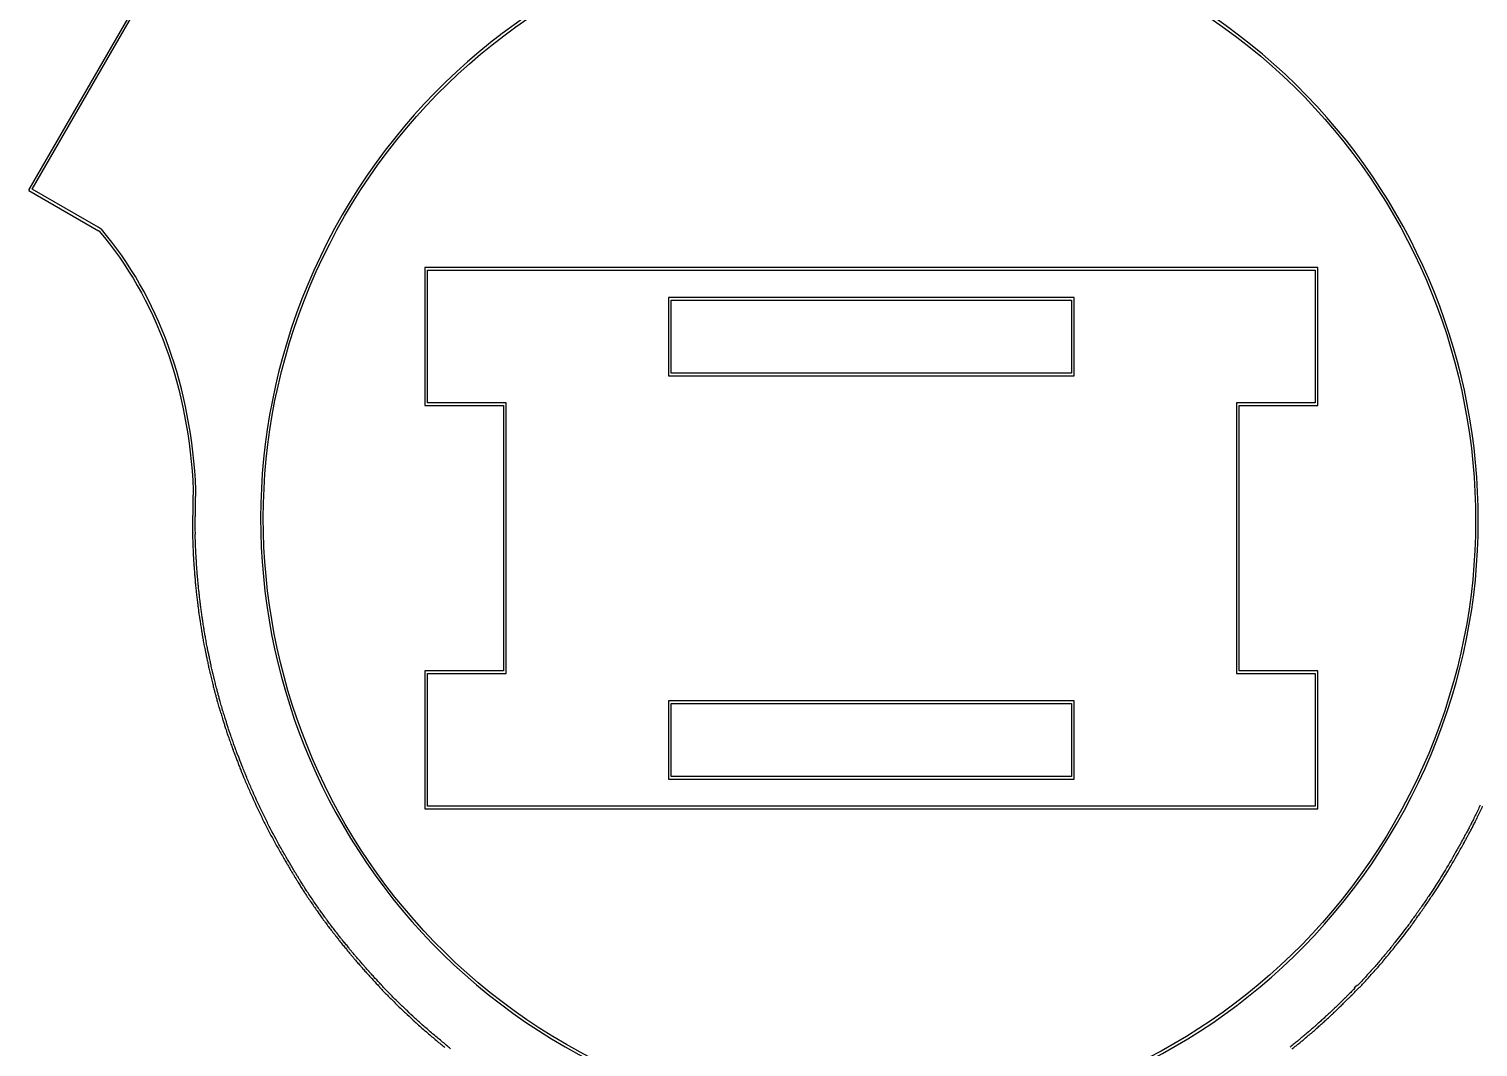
# Model space of a CAD drawing. Extents: x 10 to 440, y 10 to 290.
# Drawn here: x 236 to 289.6, y 121.9 to 159.5 of the extents above; entities that cross this region are included whole.
import ezdxf

# ---------------------------------------------------------------- set-up
doc = ezdxf.new("R2010")
doc.units = 0
doc.layers.add('Layer_1', color=7, linetype='CONTINUOUS')

msp = doc.modelspace()

# ---------------------------------------------------------------- linework, layer by layer
at = {"layer": 'Layer_1', "color": 7}
for p, q in [((240.971984, 162.1813), (236.001281, 153.5739)), ((236.118469, 153.5778), (241.018859, 162.0622)), ((236.001281, 153.5739), (236.001281, 153.5309)), ((236.001281, 153.5309), (238.571594, 152.0466)), ((238.554016, 152.1716), (236.118469, 153.5778)), ((238.555969, 152.1716), (238.554016, 152.1716)), ((238.66925, 152.1091), (238.555969, 152.1716)), ((238.677062, 152.1032), (238.66925, 152.1091)), ((238.571594, 152.0466), (238.571594, 152.0485)), ((238.571594, 152.0485), (238.600891, 152.0329)), ((250.6368, 150.685), (250.6368, 150.63422)), ((283.6368, 150.685), (250.6368, 150.685)), ((250.6368, 150.685), (250.6368, 150.685)), ((250.6368, 150.63422), (250.6368, 145.58539)), ((250.73641, 150.58539), (283.53719, 150.58539)), ((250.73641, 145.685), (250.73641, 150.58539)), ((250.73641, 150.58539), (250.73641, 150.58539)), ((283.53719, 150.58539), (283.53719, 145.685)), ((283.6368, 145.58539), (283.6368, 150.685)), ((274.6368, 149.58539), (259.6368, 149.58539)), ((259.6368, 149.58539), (259.6368, 146.685)), ((259.73641, 146.78461), (259.73641, 149.48578)), ((259.73641, 149.48578), (274.53719, 149.48578)), ((274.53719, 149.48578), (274.53719, 146.78461)), ((274.6368, 146.685), (274.6368, 149.58539)), ((274.53719, 146.78461), (259.73641, 146.78461)), ((259.73641, 146.78461), (259.73641, 146.78461)), ((259.6368, 146.685), (259.68758, 146.685)), ((259.6368, 146.685), (259.6368, 146.685)), ((259.68758, 146.685), (274.6368, 146.685)), ((253.6368, 145.685), (250.73641, 145.685)), ((253.6368, 135.685), (253.6368, 145.685)), ((283.53719, 145.685), (280.6368, 145.685)), ((280.6368, 145.685), (280.6368, 135.685)), ((250.6368, 145.58539), (253.53719, 145.58539)), ((253.53719, 145.58539), (253.53719, 135.78461)), ((280.73641, 135.78461), (280.73641, 145.58539)), ((280.73641, 145.58539), (283.6368, 145.58539)), ((242.071594, 142.4743), (242.069641, 142.4391)), ((242.16925, 142.4352), (242.171203, 142.4762)), ((242.171203, 142.4762), (242.171203, 142.4782)), ((242.055969, 142.07), (242.054016, 142.0173)), ((242.054016, 142.0173), (242.061828, 142.0055)), ((242.155578, 142.0466), (242.155578, 142.068)), ((242.161438, 142.0368), (242.155578, 142.0466)), ((242.161438, 142.0192), (242.161438, 142.0368)), ((242.054016, 141.5309), (242.046203, 141.5173)), ((242.046203, 141.5173), (242.046203, 141.5036)), ((242.054016, 141.7009), (242.054016, 141.6989)), ((242.145812, 141.488), (242.153625, 141.5016)), ((242.153625, 141.5016), (242.153625, 141.5153)), ((242.052062, 140.8825), (242.04425, 140.8688)), ((242.04425, 140.8688), (242.04425, 140.8552)), ((242.048156, 141.0817), (242.048156, 141.0798)), ((242.048156, 141.0798), (242.048156, 141.0505)), ((242.147766, 141.0524), (242.147766, 141.0817)), ((242.151672, 140.8552), (242.151672, 140.8688)), ((242.143859, 140.8434), (242.151672, 140.8552)), ((242.220031, 138.3864), (242.220031, 138.3845)), ((242.220031, 138.3845), (242.223938, 138.3591)), ((242.323547, 138.3727), (242.319641, 138.3981)), ((242.323547, 138.3708), (242.323547, 138.3727)), ((242.479797, 137.279), (242.479797, 137.2809)), ((242.464172, 136.7868), (242.468078, 136.7614)), ((242.563781, 136.8044), (242.563781, 136.8063)), ((242.567688, 136.777), (242.563781, 136.8044)), ((242.565734, 136.779), (242.567688, 136.777)), ((242.532531, 136.4372), (242.534484, 136.4274)), ((242.534484, 136.4274), (242.540344, 136.4157)), ((242.634094, 136.4548), (242.628234, 136.4645)), ((242.636047, 136.447), (242.634094, 136.4548)), ((242.696594, 135.6872), (242.696594, 135.6852)), ((242.696594, 135.6852), (242.698547, 135.6852)), ((242.739562, 135.9509), (242.739562, 135.9528)), ((242.784484, 135.7595), (242.784484, 135.7614)), ((253.53719, 135.78461), (250.6368, 135.78461)), ((250.6368, 135.78461), (250.6368, 130.685)), ((250.73641, 130.78461), (250.73641, 135.685)), ((250.73641, 135.685), (253.6368, 135.685)), ((280.6368, 135.685), (283.53719, 135.685)), ((283.6368, 135.78461), (280.73641, 135.78461)), ((283.53719, 135.685), (283.53719, 130.78461)), ((283.6368, 130.685), (283.6368, 135.78461)), ((242.872375, 134.9899), (242.884094, 134.945)), ((242.98175, 134.9704), (242.970031, 135.0153)), ((242.979797, 134.9704), (242.98175, 134.9704)), ((243.014953, 134.8395), (243.014953, 134.8415)), ((274.6368, 134.685), (259.6368, 134.685)), ((259.6368, 134.685), (259.6368, 131.78461)), ((259.73641, 131.88422), (259.73641, 134.58539)), ((259.73641, 134.58539), (274.53719, 134.58539)), ((274.53719, 134.58539), (274.53719, 131.88422)), ((274.6368, 131.78461), (274.6368, 134.685)), ((243.028625, 134.4274), (243.028625, 134.4255)), ((243.077453, 134.2555), (243.081359, 134.2477)), ((243.081359, 134.2477), (243.087219, 134.2399)), ((243.179016, 134.2829), (243.16925, 134.2966)), ((243.180969, 134.2751), (243.179016, 134.2829)), ((243.296203, 133.9001), (243.296203, 133.902)), ((243.298156, 133.5641), (243.298156, 133.5622)), ((243.343078, 133.4255), (243.345031, 133.4216)), ((243.345031, 133.4216), (243.35675, 133.4001)), ((243.438781, 133.4606), (243.434875, 133.4665)), ((243.438781, 133.4587), (243.438781, 133.4606)), ((243.446594, 133.445), (243.438781, 133.4587)), ((243.448547, 133.4411), (243.446594, 133.445)), ((243.638, 132.9001), (243.638, 132.902)), ((243.581359, 132.7634), (243.581359, 132.7614)), ((243.634094, 132.6208), (243.636047, 132.6188)), ((243.636047, 132.6188), (243.647766, 132.5973)), ((243.725891, 132.6579), (243.723938, 132.6638)), ((243.727844, 132.6559), (243.725891, 132.6579)), ((243.739562, 132.6364), (243.727844, 132.6559)), ((243.741516, 132.6325), (243.739562, 132.6364)), ((243.751281, 132.3239), (243.763, 132.2927)), ((243.884094, 132.2614), (243.85675, 132.3298)), ((243.827453, 132.1305), (243.827453, 132.1286)), ((243.872375, 132.0173), (243.874328, 132.0134)), ((243.874328, 132.0134), (243.880188, 132.0036)), ((243.880188, 132.0036), (243.884094, 131.9938)), ((243.970031, 132.0505), (243.960266, 132.0641)), ((243.977844, 132.0309), (243.970031, 132.0505)), ((259.6368, 131.78461), (259.68758, 131.78461)), ((259.6368, 131.78461), (259.6368, 131.78461)), ((259.68758, 131.78461), (274.6368, 131.78461)), ((274.53719, 131.88422), (259.73641, 131.88422)), ((259.73641, 131.88422), (259.73641, 131.88422)), ((250.6368, 130.685), (283.6368, 130.685)), ((283.53719, 130.78461), (250.73641, 130.78461)), ((244.643859, 130.527), (244.643859, 130.529)), ((244.645812, 130.527), (244.643859, 130.527)), ((286.465311, 130.179551), (286.465311, 130.179551)), ((289.348938, 130.2282), (289.346984, 130.2262)), ((289.364562, 130.2555), (289.348938, 130.2282)), ((289.436828, 130.1794), (289.452453, 130.2106)), ((289.436828, 130.1833), (289.436828, 130.1794)), ((289.452453, 130.2106), (289.454406, 130.2126)), ((286.551576, 130.129746), (286.551576, 130.129746)), ((289.077453, 129.7204), (289.0755, 129.7184)), ((289.0755, 129.7184), (289.0755, 129.7165)), ((289.134094, 129.8161), (289.132141, 129.8161)), ((289.220031, 129.7653), (289.220031, 129.7673)), ((289.245422, 130.0309), (289.245422, 130.029)), ((289.257141, 129.8317), (289.259094, 129.8337)), ((289.259094, 129.8337), (289.259094, 129.8356)), ((289.333312, 129.9821), (289.335266, 129.9841)), ((289.362609, 130.0329), (289.362609, 130.0348)), ((289.362609, 130.0309), (289.362609, 130.0329)), ((245.346984, 129.1911), (245.345031, 129.193)), ((288.786438, 129.1852), (288.784484, 129.1852)), ((288.786438, 129.1872), (288.786438, 129.1852)), ((288.942688, 129.4645), (288.940734, 129.4645)), ((288.940734, 129.4645), (288.940734, 129.4626)), ((288.98175, 129.3239), (288.98175, 129.3259)), ((289.028625, 129.4157), (289.030578, 129.4177)), ((289.0755, 129.4958), (289.073547, 129.4958)), ((289.100891, 129.5407), (289.102844, 129.5427)), ((289.102844, 129.5427), (289.102844, 129.5446)), ((245.727844, 128.5348), (245.704406, 128.5759)), ((245.618469, 128.5251), (245.641906, 128.4841)), ((245.798156, 128.2126), (245.800109, 128.2126)), ((245.800109, 128.2126), (245.800109, 128.2106)), ((245.886047, 128.2634), (245.884094, 128.2653)), ((245.964172, 128.1462), (245.964172, 128.1481)), ((245.966125, 128.1442), (245.964172, 128.1462)), ((245.973938, 127.9313), (245.973938, 127.9294)), ((246.059875, 127.9821), (246.057922, 127.9841)), ((246.065734, 127.7888), (246.065734, 127.7927)), ((246.093078, 127.7419), (246.095031, 127.7399)), ((246.151672, 127.8434), (246.149719, 127.8454)), ((246.151672, 127.8415), (246.151672, 127.8434)), ((246.186828, 127.6012), (246.202453, 127.5739)), ((246.202453, 127.5739), (246.204406, 127.572)), ((246.286438, 127.6266), (246.270812, 127.6559)), ((246.288391, 127.6247), (246.286438, 127.6266)), ((246.763, 126.9352), (246.761047, 126.9372)), ((246.782531, 126.9001), (246.763, 126.9352)), ((287.667297, 127.3688), (287.653625, 127.3454)), ((287.66925, 127.3708), (287.667297, 127.3688)), ((287.739562, 127.2946), (287.751281, 127.3141)), ((287.739562, 127.2927), (287.739562, 127.2946)), ((287.751281, 127.3141), (287.753234, 127.318)), ((246.679016, 126.8805), (246.7005, 126.8434)), ((246.7005, 126.8434), (246.702453, 126.8415)), ((246.786438, 126.8962), (246.782531, 126.9001)), ((246.833312, 126.8317), (246.833312, 126.8337)), ((246.852844, 126.6345), (246.858703, 126.6227)), ((246.858703, 126.6227), (246.860656, 126.6188)), ((246.934875, 126.6911), (246.932922, 126.693)), ((246.940734, 126.6794), (246.934875, 126.6911)), ((246.942688, 126.6755), (246.940734, 126.6794)), ((246.944641, 126.6735), (246.942688, 126.6755)), ((247.018859, 126.5739), (247.018859, 126.5759)), ((247.132141, 126.4235), (247.128234, 126.4274)), ((247.161438, 126.3923), (247.132141, 126.4235)), ((287.036438, 126.4684), (287.020812, 126.443)), ((287.046203, 126.486), (287.036438, 126.4684)), ((287.048156, 126.488), (287.046203, 126.486)), ((287.10675, 126.3903), (287.122375, 126.4177)), ((287.122375, 126.4177), (287.128234, 126.4294)), ((287.128234, 126.4294), (287.130188, 126.4333)), ((287.171203, 126.6618), (287.157531, 126.6384)), ((287.173156, 126.6638), (287.171203, 126.6618)), ((287.241516, 126.5837), (287.243469, 126.5856)), ((287.243469, 126.5856), (287.257141, 126.6091)), ((247.052062, 126.363), (247.054016, 126.361)), ((247.054016, 126.361), (247.085266, 126.3259)), ((247.161438, 126.3903), (247.161438, 126.3923)), ((247.333312, 126.0016), (247.339172, 125.9938)), ((247.339172, 125.9938), (247.339172, 125.9919)), ((247.413391, 126.0622), (247.411438, 126.0641)), ((247.41925, 126.0544), (247.413391, 126.0622)), ((247.421203, 126.0505), (247.41925, 126.0544)), ((247.516906, 125.9274), (247.518859, 125.9274)), ((286.987609, 126.2341), (286.987609, 126.236)), ((287.104797, 126.3884), (287.10675, 126.3903)), ((247.593078, 125.6735), (247.595031, 125.6716)), ((247.595031, 125.6716), (247.624328, 125.6403)), ((247.671203, 125.736), (247.667297, 125.7399)), ((247.698547, 125.7087), (247.671203, 125.736)), ((247.7005, 125.7067), (247.698547, 125.7087)), ((247.733703, 125.5055), (247.745422, 125.4841)), ((247.745422, 125.4841), (247.747375, 125.4802)), ((247.815734, 125.5661), (247.811828, 125.568)), ((247.829406, 125.5388), (247.815734, 125.5661)), ((247.831359, 125.5368), (247.829406, 125.5388)), ((286.386047, 125.6325), (286.372375, 125.6091)), ((286.389953, 125.6364), (286.386047, 125.6325)), ((286.454406, 125.5524), (286.458312, 125.5563)), ((286.458312, 125.5563), (286.466125, 125.572)), ((286.466125, 125.572), (286.470031, 125.5778)), ((286.470031, 125.5778), (286.471984, 125.5798)), ((248.237609, 125.0583), (248.237609, 125.0602)), ((248.405578, 124.8649), (248.405578, 124.8669)), ((285.956359, 125.1012), (285.954406, 125.0993)), ((285.962219, 125.1169), (285.956359, 125.1012)), ((285.975891, 125.1364), (285.962219, 125.1169)), ((285.977844, 125.1384), (285.975891, 125.1364)), ((286.034484, 125.0427), (286.038391, 125.0466)), ((286.038391, 125.0466), (286.050109, 125.0661)), ((286.050109, 125.0661), (286.054016, 125.0739)), ((286.054016, 125.0739), (286.055969, 125.0759)), ((286.055969, 125.0759), (286.057922, 125.0798)), ((248.514953, 124.5973), (248.522766, 124.5798)), ((248.522766, 124.5798), (248.557922, 124.5427)), ((248.598938, 124.652), (248.595031, 124.6559)), ((248.604797, 124.6403), (248.598938, 124.652)), ((248.632141, 124.611), (248.604797, 124.6403)), ((285.759094, 124.7282), (285.757141, 124.7282)), ((248.948547, 124.1227), (248.9505, 124.1188)), ((248.9505, 124.1188), (248.962219, 124.1012)), ((248.962219, 124.1012), (248.966125, 124.0973)), ((249.030578, 124.1813), (249.026672, 124.1872)), ((249.038391, 124.1677), (249.030578, 124.1813)), ((249.038391, 124.1657), (249.038391, 124.1677)), ((249.040344, 124.1638), (249.038391, 124.1657)), ((249.251281, 123.8024), (249.282531, 123.7712)), ((249.323547, 123.8727), (249.321594, 123.8727)), ((249.352844, 123.8415), (249.323547, 123.8727)), ((249.352844, 123.8395), (249.352844, 123.8415)), ((284.804016, 123.8649), (284.802062, 123.861)), ((284.821594, 123.8786), (284.804016, 123.8649)), ((284.866516, 123.7868), (284.868469, 123.7888)), ((284.868469, 123.7888), (284.872375, 123.7927)), ((284.872375, 123.7927), (284.884094, 123.8005)), ((284.884094, 123.8005), (284.888, 123.8024)), ((284.9505, 124.0095), (284.948547, 124.0095)), ((285.095031, 124.1618), (284.977844, 124.0778)), ((284.977844, 124.0778), (285.014953, 124.0778)), ((285.116516, 124.1774), (285.095031, 124.1618)), ((285.120422, 124.1833), (285.116516, 124.1774)), ((285.122375, 124.1833), (285.120422, 124.1833)), ((285.161438, 124.0876), (285.167297, 124.0934)), ((285.167297, 124.0934), (285.184875, 124.1052)), ((285.184875, 124.1052), (285.188781, 124.1071)), ((249.927062, 123.279), (249.927062, 123.2809)), ((284.655578, 123.7145), (284.622375, 123.6833)), ((284.622375, 123.6833), (284.622375, 123.6813)), ((284.690734, 123.611), (284.723938, 123.6423)), ((284.723938, 123.6423), (284.725891, 123.6442)), ((250.180969, 122.9059), (250.184875, 122.8981)), ((250.184875, 122.8981), (250.190734, 122.8903)), ((250.259094, 122.9684), (250.253234, 122.9743)), ((250.264953, 122.9567), (250.259094, 122.9684)), ((283.536438, 122.6618), (283.534484, 122.6579)), ((283.54425, 122.6735), (283.536438, 122.6618)), ((283.550109, 122.6794), (283.54425, 122.6735)), ((282.905578, 122.1247), (282.905578, 122.1266)), ((283.276672, 122.4372), (283.274719, 122.4372)), ((283.29425, 122.4509), (283.276672, 122.4372)), ((283.337219, 122.3591), (283.339172, 122.361)), ((283.339172, 122.361), (283.358703, 122.3747)), ((283.358703, 122.3747), (283.360656, 122.3766)), ((283.446594, 122.5817), (283.444641, 122.5817)), ((283.446594, 122.5837), (283.446594, 122.5817)), ((283.610656, 122.5934), (283.614562, 122.5993)), ((283.614562, 122.5993), (283.616516, 122.6032)), ((283.616516, 122.6032), (283.618469, 122.6052)), ((251.337219, 121.9079), (251.341125, 121.8962)), ((251.341125, 121.8962), (251.374328, 121.8708)), ((251.41925, 121.9684), (251.409484, 121.9762)), ((251.423156, 121.9587), (251.41925, 121.9684)), ((251.436828, 121.9489), (251.423156, 121.9587))]:
    msp.add_line(p, q, dxfattribs=at)
for points in [[(278.316004, 160.865318), (267.554937, 167.078223), (253.793333, 163.390805), (247.580433, 152.629746)], [(247.666698, 152.579941), (253.852598, 163.294234), (267.551937, 166.964947), (278.266204, 160.779062)], [(278.266204, 160.779062), (288.980472, 154.593177), (292.651211, 140.893844), (286.465311, 130.179551)], [(286.551576, 130.129746), (292.764476, 140.890805), (289.07708, 154.652408), (278.316004, 160.865318)], [(242.171203, 142.4782), (242.007863, 146.2556), (240.789644, 149.6173), (238.677062, 152.1032)], [(247.580433, 152.629746), (241.367533, 141.868688), (245.054937, 128.10708), (255.816004, 121.894175)], [(255.865804, 121.980431), (245.151537, 128.166316), (241.480798, 141.865648), (247.666698, 152.579941)], [(238.600891, 152.0329), (240.695267, 149.5667), (241.909143, 146.2311), (242.071594, 142.4743)], [(242.059875, 142.1813), (242.058759, 142.1448), (242.056924, 142.1066), (242.055969, 142.07)], [(242.061828, 142.0055), (242.060442, 141.9522), (242.058966, 141.8987), (242.057922, 141.8454)], [(242.065734, 142.3337), (242.063676, 142.2829), (242.061624, 142.2321), (242.059875, 142.1813)], [(242.069641, 142.4391), (242.068028, 142.4036), (242.067195, 142.3692), (242.065734, 142.3337)], [(242.155578, 142.068), (242.156529, 142.1045), (242.158373, 142.141), (242.159484, 142.1774)], [(242.157531, 141.8434), (242.158686, 141.9024), (242.159864, 141.9603), (242.161438, 142.0192)], [(242.159484, 142.1774), (242.161226, 142.228), (242.163293, 142.2792), (242.165344, 142.3298)], [(242.165344, 142.3298), (242.166798, 142.3652), (242.167644, 142.3998), (242.16925, 142.4352)], [(242.046203, 141.5036), (242.046013, 141.4473), (242.046013, 141.3919), (242.046203, 141.3356)], [(242.054016, 141.6989), (242.053504, 141.6428), (242.05415, 141.587), (242.054016, 141.5309)], [(242.055969, 141.777), (242.055395, 141.7513), (242.05451, 141.7266), (242.054016, 141.7009)], [(242.057922, 141.8454), (242.057557, 141.8227), (242.056272, 141.7997), (242.055969, 141.777)], [(242.145812, 141.3356), (242.145641, 141.3864), (242.145673, 141.4372), (242.145812, 141.488)], [(242.153625, 141.5153), (242.153733, 141.5764), (242.153068, 141.6379), (242.153625, 141.6989)], [(242.153625, 141.6989), (242.154118, 141.7245), (242.155006, 141.7495), (242.155578, 141.7751)], [(242.155578, 141.7751), (242.15588, 141.7977), (242.157168, 141.8208), (242.157531, 141.8434)], [(242.046203, 141.3356), (242.046308, 141.302), (242.045962, 141.2677), (242.046203, 141.2341)], [(242.046203, 141.2341), (242.046172, 141.2114), (242.046172, 141.1884), (242.046203, 141.1657)], [(242.046203, 141.1657), (242.046327, 141.1373), (242.047936, 141.1101), (242.048156, 141.0817)], [(242.048156, 141.0505), (242.048898, 140.9945), (242.050945, 140.9384), (242.052062, 140.8825)], [(242.145812, 141.2341), (242.145572, 141.2676), (242.145917, 141.3021), (242.145812, 141.3356)], [(242.145812, 141.1657), (242.145782, 141.1883), (242.145782, 141.2114), (242.145812, 141.2341)], [(242.147766, 141.0817), (242.147551, 141.1094), (242.145935, 141.1381), (242.145812, 141.1657)], [(242.151672, 140.8688), (242.150417, 140.9297), (242.148574, 140.9915), (242.147766, 141.0524)], [(242.04425, 140.8552), (242.045354, 140.8146), (242.046855, 140.7746), (242.048156, 140.7341)], [(242.048156, 140.7341), (242.049424, 140.6928), (242.050591, 140.6503), (242.052062, 140.6091)], [(242.052062, 140.6091), (242.053741, 140.5503), (242.055829, 140.4901), (242.057922, 140.4313)], [(242.057922, 140.4313), (242.060445, 140.367), (242.062713, 140.3023), (242.065734, 140.238)], [(242.147766, 140.736), (242.146616, 140.7718), (242.144854, 140.8076), (242.143859, 140.8434)], [(242.151672, 140.613), (242.150206, 140.654), (242.149028, 140.6949), (242.147766, 140.736)], [(242.157531, 140.4352), (242.155424, 140.4944), (242.153357, 140.5538), (242.151672, 140.613)], [(242.165344, 140.2438), (242.162335, 140.3079), (242.160045, 140.3711), (242.157531, 140.4352)], [(242.065734, 140.238), (242.066738, 140.2149), (242.068573, 140.1927), (242.069641, 140.1696)], [(242.069641, 140.1696), (242.071603, 140.1272), (242.073321, 140.0851), (242.0755, 140.0427)], [(242.0755, 140.0427), (242.078922, 139.9847), (242.08144, 139.9268), (242.085266, 139.8688)], [(242.085266, 139.8688), (242.088869, 139.812), (242.092993, 139.7537), (242.096984, 139.697)], [(242.16925, 140.1735), (242.168187, 140.1965), (242.166343, 140.2209), (242.165344, 140.2438)], [(242.175109, 140.0485), (242.172939, 140.0908), (242.171205, 140.1312), (242.16925, 140.1735)], [(242.186828, 139.8747), (242.183017, 139.9324), (242.178517, 139.9908), (242.175109, 140.0485)], [(242.196594, 139.7048), (242.192618, 139.7613), (242.190417, 139.8181), (242.186828, 139.8747)], [(242.096984, 139.697), (242.099936, 139.6541), (242.103578, 139.6109), (242.10675, 139.568)], [(242.10675, 139.568), (242.11116, 139.5037), (242.115513, 139.439), (242.120422, 139.3747)], [(242.120422, 139.3747), (242.122287, 139.3493), (242.124339, 139.3239), (242.126281, 139.2985)], [(242.126281, 139.2985), (242.129805, 139.2578), (242.134276, 139.2162), (242.138, 139.1755)], [(242.206359, 139.5739), (242.203152, 139.6172), (242.199574, 139.6614), (242.196594, 139.7048)], [(242.220031, 139.3825), (242.215142, 139.4466), (242.210752, 139.5098), (242.206359, 139.5739)], [(242.225891, 139.3063), (242.223956, 139.3316), (242.221889, 139.3572), (242.220031, 139.3825)], [(242.237609, 139.1852), (242.233901, 139.2258), (242.229401, 139.2658), (242.225891, 139.3063)], [(242.138, 139.1755), (242.140551, 139.1454), (242.143153, 139.1157), (242.145812, 139.0856)], [(242.145812, 139.0856), (242.151152, 139.0302), (242.155728, 138.975), (242.161438, 138.9196)], [(242.161438, 138.9196), (242.167912, 138.8545), (242.173983, 138.7894), (242.180969, 138.7243)], [(242.180969, 138.7243), (242.18402, 138.6942), (242.187574, 138.6645), (242.190734, 138.6345)], [(242.245422, 139.0954), (242.242773, 139.1253), (242.24015, 139.1553), (242.237609, 139.1852)], [(242.261047, 138.9294), (242.25536, 138.9845), (242.25074, 139.0402), (242.245422, 139.0954)], [(242.280578, 138.7341), (242.27362, 138.7989), (242.267495, 138.8645), (242.261047, 138.9294)], [(242.290344, 138.6442), (242.287196, 138.6742), (242.283618, 138.7041), (242.280578, 138.7341)], [(242.190734, 138.6345), (242.192948, 138.6144), (242.196285, 138.5939), (242.198547, 138.5739)], [(242.198547, 138.5739), (242.20573, 138.5111), (242.212371, 138.4492), (242.220031, 138.3864)], [(242.223938, 138.3591), (242.229499, 138.3121), (242.235688, 138.2653), (242.241516, 138.2184)], [(242.241516, 138.2184), (242.248075, 138.1652), (242.254146, 138.1134), (242.261047, 138.0602)], [(242.298156, 138.5856), (242.295903, 138.6056), (242.292548, 138.6243), (242.290344, 138.6442)], [(242.319641, 138.3981), (242.312011, 138.4607), (242.305311, 138.523), (242.298156, 138.5856)], [(242.339172, 138.2321), (242.333367, 138.2788), (242.329086, 138.324), (242.323547, 138.3708)], [(242.360656, 138.072), (242.353783, 138.1249), (242.345705, 138.1791), (242.339172, 138.2321)], [(242.261047, 138.0602), (242.268946, 138.0008), (242.276158, 137.9399), (242.284484, 137.8805)], [(242.284484, 137.8805), (242.289417, 137.8457), (242.295029, 137.8119), (242.300109, 137.777)], [(242.300109, 137.777), (242.307387, 137.7283), (242.315982, 137.6792), (242.323547, 137.6305)], [(242.384094, 137.8942), (242.375801, 137.9533), (242.368524, 138.0128), (242.360656, 138.072)], [(242.399719, 137.7907), (242.394659, 137.8254), (242.389007, 137.8595), (242.384094, 137.8942)], [(242.421203, 137.6462), (242.413668, 137.6946), (242.406967, 137.7422), (242.399719, 137.7907)], [(242.452453, 137.4528), (242.442234, 137.5167), (242.430924, 137.5822), (242.421203, 137.6462)], [(242.323547, 137.6305), (242.333307, 137.5663), (242.342584, 137.5013), (242.352844, 137.4372)], [(242.352844, 137.4372), (242.357621, 137.4068), (242.361627, 137.3777), (242.366516, 137.3473)], [(242.366516, 137.3473), (242.370958, 137.3196), (242.375652, 137.2911), (242.380188, 137.2634)], [(242.380188, 137.2634), (242.386821, 137.2235), (242.394845, 137.184), (242.401672, 137.1442)], [(242.401672, 137.1442), (242.410487, 137.0931), (242.417929, 137.041), (242.427062, 136.9899)], [(242.466125, 137.363), (242.461255, 137.3932), (242.457211, 137.4225), (242.452453, 137.4528)], [(242.479797, 137.2809), (242.475384, 137.3079), (242.470449, 137.336), (242.466125, 137.363)], [(242.499328, 137.1618), (242.492637, 137.2008), (242.486301, 137.2399), (242.479797, 137.279)], [(242.526672, 137.0075), (242.517575, 137.0584), (242.508108, 137.1109), (242.499328, 137.1618)], [(242.427062, 136.9899), (242.439036, 136.922), (242.451637, 136.8546), (242.464172, 136.7868)], [(242.468078, 136.7614), (242.480587, 136.6958), (242.494105, 136.6297), (242.507141, 136.5641)], [(242.563781, 136.8063), (242.551296, 136.8738), (242.538598, 136.9399), (242.526672, 137.0075)], [(242.604797, 136.5837), (242.591814, 136.649), (242.578193, 136.7136), (242.565734, 136.779)], [(242.628234, 136.4645), (242.620244, 136.5043), (242.612593, 136.5438), (242.604797, 136.5837)], [(242.507141, 136.5641), (242.515486, 136.5215), (242.523963, 136.4798), (242.532531, 136.4372)], [(242.540344, 136.4157), (242.549963, 136.3671), (242.559732, 136.3178), (242.569641, 136.2692)], [(242.569641, 136.2692), (242.57529, 136.2422), (242.581479, 136.2142), (242.587219, 136.1872)], [(242.587219, 136.1872), (242.593423, 136.1571), (242.600435, 136.1255), (242.60675, 136.0954)], [(242.60675, 136.0954), (242.618817, 136.0401), (242.629464, 135.9846), (242.641906, 135.9294)], [(242.667297, 136.2888), (242.656643, 136.341), (242.646365, 136.3947), (242.636047, 136.447)], [(242.684875, 136.2087), (242.679158, 136.2356), (242.672924, 136.2618), (242.667297, 136.2888)], [(242.704406, 136.1169), (242.697988, 136.1475), (242.691178, 136.1781), (242.684875, 136.2087)], [(242.739562, 135.9528), (242.72717, 136.0078), (242.716425, 136.0618), (242.704406, 136.1169)], [(242.641906, 135.9294), (242.656153, 135.8653), (242.672077, 135.8019), (242.686828, 135.738)], [(242.686828, 135.738), (242.690607, 135.7206), (242.692778, 135.7046), (242.696594, 135.6872)], [(242.698547, 135.6852), (242.705908, 135.6538), (242.712549, 135.6229), (242.720031, 135.5915)], [(242.720031, 135.5915), (242.728245, 135.5571), (242.737063, 135.5223), (242.745422, 135.488)], [(242.784484, 135.7614), (242.769792, 135.8251), (242.753752, 135.887), (242.739562, 135.9509)], [(242.79425, 135.7087), (242.790449, 135.726), (242.788248, 135.7422), (242.784484, 135.7595)], [(242.817688, 135.6149), (242.810235, 135.6462), (242.801581, 135.6774), (242.79425, 135.7087)], [(242.841125, 135.5114), (242.832799, 135.5456), (242.825868, 135.5807), (242.817688, 135.6149)], [(242.889953, 135.322), (242.87389, 135.3852), (242.856691, 135.4481), (242.841125, 135.5114)], [(242.745422, 135.488), (242.761051, 135.4244), (242.776169, 135.362), (242.792297, 135.2985)], [(242.792297, 135.2985), (242.806765, 135.2415), (242.822349, 135.1835), (242.837219, 135.1266)], [(242.837219, 135.1266), (242.849343, 135.0808), (242.85999, 135.0356), (242.872375, 134.9899)], [(242.932922, 135.152), (242.918111, 135.2087), (242.904364, 135.2652), (242.889953, 135.322)], [(242.970031, 135.0153), (242.957696, 135.0609), (242.944998, 135.1064), (242.932922, 135.152)], [(243.014953, 134.8415), (243.003484, 134.8842), (242.991038, 134.9276), (242.979797, 134.9704)], [(242.884094, 134.945), (242.895539, 134.9014), (242.907569, 134.8576), (242.91925, 134.8141)], [(242.91925, 134.8141), (242.932398, 134.7663), (242.94488, 134.7193), (242.958312, 134.6716)], [(242.958312, 134.6716), (242.975508, 134.61), (242.99338, 134.5474), (243.011047, 134.486)], [(243.011047, 134.486), (243.016717, 134.466), (243.022905, 134.4475), (243.028625, 134.4274)], [(243.054016, 134.697), (243.040806, 134.7439), (243.027887, 134.7925), (243.014953, 134.8395)], [(243.10675, 134.5134), (243.089154, 134.5745), (243.071143, 134.6357), (243.054016, 134.697)], [(243.124328, 134.4548), (243.118631, 134.4747), (243.112397, 134.4934), (243.10675, 134.5134)], [(243.16925, 134.2966), (243.153578, 134.349), (243.139655, 134.4023), (243.124328, 134.4548)], [(243.028625, 134.4255), (243.045168, 134.3688), (243.060509, 134.3121), (243.077453, 134.2555)], [(243.087219, 134.2399), (243.104541, 134.1817), (243.122207, 134.1241), (243.139953, 134.0661)], [(243.139953, 134.0661), (243.145455, 134.047), (243.150031, 134.0285), (243.155578, 134.0095)], [(243.155578, 134.0095), (243.170118, 133.9635), (243.185695, 133.9167), (243.2005, 133.8708)], [(243.235656, 134.0954), (243.217381, 134.1552), (243.198794, 134.2152), (243.180969, 134.2751)], [(243.251281, 134.0388), (243.245756, 134.0577), (243.241136, 134.0764), (243.235656, 134.0954)], [(243.296203, 133.902), (243.281457, 133.9477), (243.265763, 133.993), (243.251281, 134.0388)], [(243.317688, 133.8317), (243.310605, 133.8547), (243.303219, 133.8771), (243.296203, 133.9001)], [(243.2005, 133.8708), (243.207367, 133.8483), (243.215054, 133.8249), (243.221984, 133.8024)], [(243.221984, 133.8024), (243.237367, 133.7533), (243.253174, 133.7049), (243.268859, 133.6559)], [(243.268859, 133.6559), (243.27864, 133.6252), (243.288257, 133.5948), (243.298156, 133.5641)], [(243.298156, 133.5622), (243.304347, 133.5435), (243.3095, 133.5262), (243.315734, 133.5075)], [(243.315734, 133.5075), (243.324836, 133.4804), (243.333883, 133.4525), (243.343078, 133.4255)], [(243.362609, 133.6852), (243.346986, 133.734), (243.333009, 133.7828), (243.317688, 133.8317)], [(243.35675, 133.4001), (243.376831, 133.3408), (243.396771, 133.2815), (243.417297, 133.2223)], [(243.391906, 133.5934), (243.382047, 133.624), (243.37235, 133.6546), (243.362609, 133.6852)], [(243.411438, 133.5388), (243.405228, 133.5574), (243.398072, 133.5748), (243.391906, 133.5934)], [(243.434875, 133.4665), (243.426662, 133.4907), (243.419576, 133.5145), (243.411438, 133.5388)], [(243.511047, 133.2555), (243.48966, 133.3172), (243.469449, 133.3793), (243.448547, 133.4411)], [(243.417297, 133.2223), (243.43846, 133.1608), (243.460107, 133.1001), (243.48175, 133.0388)], [(243.48175, 133.0388), (243.492051, 133.01), (243.502593, 132.9815), (243.513, 132.9528)], [(243.5755, 133.072), (243.553944, 133.1331), (243.532125, 133.1943), (243.511047, 133.2555)], [(243.513, 132.9528), (243.523306, 132.9244), (243.533841, 132.8952), (243.54425, 132.8669)], [(243.54425, 132.8669), (243.556771, 132.832), (243.568683, 132.7982), (243.581359, 132.7634)], [(243.60675, 132.986), (243.596385, 133.0146), (243.58576, 133.0433), (243.5755, 133.072)], [(243.638, 132.902), (243.627633, 132.9303), (243.617015, 132.9577), (243.60675, 132.986)], [(243.675109, 132.7966), (243.662484, 132.8313), (243.650471, 132.8653), (243.638, 132.9001)], [(243.581359, 132.7614), (243.598823, 132.7144), (243.616347, 132.6677), (243.634094, 132.6208)], [(243.647766, 132.5973), (243.66608, 132.5485), (243.683833, 132.4996), (243.702453, 132.4509)], [(243.723938, 132.6638), (243.7073, 132.7077), (243.691498, 132.7525), (243.675109, 132.7966)], [(243.702453, 132.4509), (243.718596, 132.4087), (243.73491, 132.366), (243.751281, 132.3239)], [(243.796203, 132.486), (243.777658, 132.5346), (243.759756, 132.5838), (243.741516, 132.6325)], [(243.763, 132.2927), (243.784039, 132.2382), (243.806034, 132.1848), (243.827453, 132.1305)], [(243.85675, 132.3298), (243.836286, 132.3822), (243.816311, 132.4335), (243.796203, 132.486)], [(243.827453, 132.1286), (243.84238, 132.0913), (243.857268, 132.0545), (243.872375, 132.0173)], [(243.91925, 132.1657), (243.906862, 132.1971), (243.896354, 132.23), (243.884094, 132.2614)], [(243.884094, 131.9938), (243.901066, 131.9515), (243.917672, 131.9091), (243.934875, 131.8669)], [(243.960266, 132.0641), (243.946552, 132.098), (243.932815, 132.1318), (243.91925, 132.1657)], [(243.934875, 131.8669), (243.962374, 131.8), (243.990781, 131.7324), (244.018859, 131.6657)], [(244.028625, 131.904), (244.011491, 131.9461), (243.994748, 131.9888), (243.977844, 132.0309)], [(244.110656, 131.7048), (244.08269, 131.7712), (244.056014, 131.8373), (244.028625, 131.904)], [(244.018859, 131.6657), (244.046879, 131.5993), (244.076204, 131.5346), (244.104797, 131.4684)], [(244.104797, 131.4684), (244.133336, 131.4024), (244.161626, 131.335), (244.190734, 131.2692)], [(244.196594, 131.5075), (244.168115, 131.5734), (244.138564, 131.6386), (244.110656, 131.7048)], [(244.190734, 131.2692), (244.27827, 131.0711), (244.367613, 130.8751), (244.460266, 130.6794)], [(244.282531, 131.3102), (244.253539, 131.3758), (244.225019, 131.4417), (244.196594, 131.5075)], [(244.550109, 130.7223), (244.457827, 130.9173), (244.369716, 131.1129), (244.282531, 131.3102)], [(244.643859, 130.529), (244.612293, 130.5935), (244.581117, 130.6576), (244.550109, 130.7223)], [(289.639953, 130.8298), (289.579194, 130.6993), (289.517418, 130.5685), (289.454406, 130.4391)], [(289.54425, 130.3962), (289.607515, 130.5261), (289.668794, 130.6558), (289.729797, 130.7868)], [(244.460266, 130.6794), (244.491398, 130.6143), (244.522322, 130.5488), (244.554016, 130.4841)], [(244.554016, 130.4841), (244.616756, 130.3541), (244.682393, 130.2243), (244.747375, 130.0954)], [(244.835266, 130.1403), (244.770543, 130.2687), (244.708301, 130.3975), (244.645812, 130.527)], [(286.465311, 130.179551), (280.279411, 119.465258), (266.580072, 115.794546), (255.865804, 121.980431)], [(289.346984, 130.2262), (289.322564, 130.1768), (289.299466, 130.129), (289.274719, 130.0798)], [(289.362609, 130.0348), (289.387456, 130.0843), (289.41231, 130.1337), (289.436828, 130.1833)], [(289.454406, 130.4391), (289.424743, 130.378), (289.394726, 130.3165), (289.364562, 130.2555)], [(289.454406, 130.2126), (289.484691, 130.2737), (289.514468, 130.3348), (289.54425, 130.3962)], [(244.747375, 130.0954), (244.877743, 129.8378), (245.01246, 129.5827), (245.151672, 129.3298)], [(245.237609, 129.3786), (245.098954, 129.6305), (244.965112, 129.8837), (244.835266, 130.1403)], [(255.816004, 121.894175), (266.57708, 115.681265), (280.338676, 119.368688), (286.551576, 130.129746)], [(289.0755, 129.7165), (289.05482, 129.6738), (289.033923, 129.6302), (289.013, 129.5876)], [(289.132141, 129.8161), (289.113647, 129.7838), (289.096092, 129.7526), (289.077453, 129.7204)], [(289.102844, 129.5446), (289.123851, 129.5874), (289.144581, 129.6306), (289.165344, 129.6735)], [(289.16925, 129.8805), (289.157003, 129.8593), (289.146403, 129.8373), (289.134094, 129.8161)], [(289.165344, 129.6735), (289.183049, 129.7041), (289.202456, 129.7346), (289.220031, 129.7653)], [(289.245422, 130.029), (289.220662, 129.9792), (289.194343, 129.9301), (289.16925, 129.8805)], [(289.220031, 129.7673), (289.232549, 129.7888), (289.244688, 129.8101), (289.257141, 129.8317)], [(289.274719, 130.0798), (289.265387, 130.0636), (289.25479, 130.0471), (289.245422, 130.0309)], [(289.259094, 129.8356), (289.28389, 129.8846), (289.308839, 129.9329), (289.333312, 129.9821)], [(289.335266, 129.9841), (289.344493, 130), (289.353417, 130.015), (289.362609, 130.0309)], [(245.151672, 129.3298), (245.187474, 129.2671), (245.22275, 129.2046), (245.259094, 129.1423)], [(245.345031, 129.193), (245.308833, 129.2551), (245.273269, 129.3162), (245.237609, 129.3786)], [(245.259094, 129.1423), (245.330158, 129.0167), (245.402663, 128.8916), (245.475891, 128.7673)], [(245.561828, 128.818), (245.488893, 128.9419), (245.417764, 129.066), (245.346984, 129.1911)], [(288.784484, 129.1852), (288.64509, 128.9338), (288.502813, 128.6856), (288.354797, 128.4391)], [(288.440734, 128.3864), (288.589345, 128.6338), (288.732421, 128.884), (288.872375, 129.1364)], [(288.893859, 129.3708), (288.858306, 129.3089), (288.822521, 129.2487), (288.786438, 129.1872)], [(288.872375, 129.1364), (288.908892, 129.1987), (288.945775, 129.2613), (288.98175, 129.3239)], [(288.940734, 129.4626), (288.924983, 129.4319), (288.909738, 129.4014), (288.893859, 129.3708)], [(288.987609, 129.5446), (288.972359, 129.518), (288.958036, 129.4911), (288.942688, 129.4645)], [(288.98175, 129.3259), (288.997287, 129.3558), (289.013209, 129.3857), (289.028625, 129.4157)], [(289.013, 129.5876), (289.004792, 129.5735), (288.995845, 129.5587), (288.987609, 129.5446)], [(289.030578, 129.4177), (289.045542, 129.4436), (289.06063, 129.4698), (289.0755, 129.4958)], [(289.073547, 129.4958), (289.082538, 129.5111), (289.091932, 129.5253), (289.100891, 129.5407)], [(245.475891, 128.7673), (245.503358, 128.7213), (245.530159, 128.6764), (245.557922, 128.6305)], [(245.557922, 128.6305), (245.578031, 128.5955), (245.59819, 128.5601), (245.618469, 128.5251)], [(245.643859, 128.6813), (245.616208, 128.727), (245.589186, 128.7722), (245.561828, 128.818)], [(245.704406, 128.5759), (245.684209, 128.6107), (245.663888, 128.6464), (245.643859, 128.6813)], [(245.641906, 128.4841), (245.662529, 128.4483), (245.683606, 128.4123), (245.704406, 128.3766)], [(245.704406, 128.3766), (245.726803, 128.3376), (245.750158, 128.2984), (245.772766, 128.2595)], [(245.790344, 128.4274), (245.769627, 128.463), (245.748384, 128.4992), (245.727844, 128.5348)], [(245.772766, 128.2595), (245.781724, 128.2441), (245.789165, 128.2279), (245.798156, 128.2126)], [(245.858703, 128.3102), (245.835904, 128.3495), (245.812927, 128.388), (245.790344, 128.4274)], [(245.800109, 128.2106), (245.826749, 128.1708), (245.85332, 128.1311), (245.880188, 128.0915)], [(245.884094, 128.2653), (245.875581, 128.2799), (245.867186, 128.2957), (245.858703, 128.3102)], [(245.880188, 128.0915), (245.898044, 128.0603), (245.916884, 128.0288), (245.934875, 127.9977)], [(245.964172, 128.1481), (245.937924, 128.1868), (245.912076, 128.2245), (245.886047, 128.2634)], [(246.020812, 128.0466), (246.002174, 128.0788), (245.984619, 128.1119), (245.966125, 128.1442)], [(246.057922, 127.9841), (246.045623, 128.0052), (246.033048, 128.0254), (246.020812, 128.0466)], [(288.354797, 128.4391), (288.168333, 128.1317), (287.974319, 127.828), (287.774719, 127.529)], [(287.858703, 127.4743), (288.059105, 127.7745), (288.253522, 128.0778), (288.440734, 128.3864)], [(245.934875, 127.9977), (245.947614, 127.9757), (245.961132, 127.9534), (245.973938, 127.9313)], [(245.973938, 127.9294), (246.004506, 127.8827), (246.034854, 127.8352), (246.065734, 127.7888)], [(246.149719, 127.8454), (246.119462, 127.8909), (246.089831, 127.9364), (246.059875, 127.9821)], [(246.065734, 127.7927), (246.075381, 127.7759), (246.083393, 127.7586), (246.093078, 127.7419)], [(246.095031, 127.7399), (246.125429, 127.6937), (246.156124, 127.6472), (246.186828, 127.6012)], [(246.179016, 127.7946), (246.169825, 127.8105), (246.160828, 127.8256), (246.151672, 127.8415)], [(246.270812, 127.6559), (246.240231, 127.7017), (246.209292, 127.7486), (246.179016, 127.7946)], [(246.204406, 127.572), (246.242318, 127.515), (246.27931, 127.4587), (246.317688, 127.402)], [(246.401672, 127.4587), (246.363957, 127.5143), (246.325653, 127.5687), (246.288391, 127.6247)], [(287.774719, 127.529), (287.739337, 127.4759), (287.705039, 127.4236), (287.66925, 127.3708)], [(287.753234, 127.318), (287.788351, 127.3699), (287.823977, 127.4222), (287.858703, 127.4743)], [(246.317688, 127.402), (246.398469, 127.2824), (246.480939, 127.1628), (246.563781, 127.0446)], [(246.645812, 127.1032), (246.563302, 127.221), (246.48213, 127.3395), (246.401672, 127.4587)], [(246.563781, 127.0446), (246.602221, 126.9894), (246.640131, 126.9354), (246.679016, 126.8805)], [(246.761047, 126.9372), (246.722318, 126.9919), (246.684099, 127.0482), (246.645812, 127.1032)], [(287.534484, 127.1716), (287.452642, 127.0534), (287.370313, 126.9367), (287.286438, 126.82)], [(287.366516, 126.7614), (287.450728, 126.8786), (287.534344, 126.9963), (287.616516, 127.1149)], [(287.653625, 127.3454), (287.614144, 127.2876), (287.574452, 127.2291), (287.534484, 127.1716)], [(287.616516, 127.1149), (287.657679, 127.1741), (287.698913, 127.2331), (287.739562, 127.2927)], [(246.702453, 126.8415), (246.719328, 126.8187), (246.736282, 126.7958), (246.753234, 126.7731)], [(246.753234, 126.7731), (246.786389, 126.7268), (246.819372, 126.6806), (246.852844, 126.6345)], [(246.833312, 126.8337), (246.817534, 126.8548), (246.802149, 126.875), (246.786438, 126.8962)], [(246.932922, 126.693), (246.899584, 126.739), (246.866335, 126.7855), (246.833312, 126.8317)], [(246.860656, 126.6188), (246.886627, 126.5839), (246.912628, 126.5501), (246.938781, 126.5153)], [(246.938781, 126.5153), (246.976387, 126.4642), (247.014069, 126.4138), (247.052062, 126.363)], [(247.018859, 126.5759), (246.994223, 126.6086), (246.969115, 126.6406), (246.944641, 126.6735)], [(247.128234, 126.4274), (247.091503, 126.4765), (247.055227, 126.5245), (247.018859, 126.5739)], [(287.020812, 126.443), (286.983722, 126.3939), (286.944985, 126.3455), (286.907531, 126.2966)], [(287.157531, 126.6384), (287.120972, 126.5881), (287.08509, 126.5379), (287.048156, 126.488)], [(287.130188, 126.4333), (287.167492, 126.4838), (287.204593, 126.5329), (287.241516, 126.5837)], [(287.286438, 126.82), (287.24899, 126.7679), (287.211005, 126.7155), (287.173156, 126.6638)], [(287.257141, 126.6091), (287.294056, 126.6596), (287.329981, 126.7106), (287.366516, 126.7614)], [(247.085266, 126.3259), (247.124182, 126.2742), (247.163137, 126.223), (247.202453, 126.1716)], [(247.282531, 126.2321), (247.242265, 126.2847), (247.201282, 126.3374), (247.161438, 126.3903)], [(247.202453, 126.1716), (247.245706, 126.1149), (247.289577, 126.0579), (247.333312, 126.0016)], [(247.411438, 126.0641), (247.367877, 126.1202), (247.325611, 126.1757), (247.282531, 126.2321)], [(247.339172, 125.9919), (247.372175, 125.9495), (247.405505, 125.9071), (247.438781, 125.8649)], [(247.518859, 125.9274), (247.486595, 125.9683), (247.45321, 126.0094), (247.421203, 126.0505)], [(247.438781, 125.8649), (247.452393, 125.8479), (247.466141, 125.8312), (247.479797, 125.8141)], [(247.557922, 125.8766), (247.54432, 125.8936), (247.530463, 125.9104), (247.516906, 125.9274)], [(247.667297, 125.7399), (247.630807, 125.7851), (247.594094, 125.8312), (247.557922, 125.8766)], [(286.907531, 126.2966), (286.776864, 126.1246), (286.644188, 125.9533), (286.509094, 125.7848)], [(286.587219, 125.7223), (286.722535, 125.8911), (286.856717, 126.0619), (286.987609, 126.2341)], [(286.987609, 126.236), (287.026324, 126.2866), (287.066469, 126.3375), (287.104797, 126.3884)], [(247.479797, 125.8141), (247.517254, 125.767), (247.555282, 125.7203), (247.593078, 125.6735)], [(247.624328, 125.6403), (247.660731, 125.5952), (247.696988, 125.5504), (247.733703, 125.5055)], [(247.811828, 125.568), (247.77436, 125.6138), (247.737641, 125.6607), (247.7005, 125.7067)], [(247.747375, 125.4802), (247.77919, 125.4416), (247.811032, 125.4033), (247.843078, 125.3649)], [(247.921203, 125.4294), (247.891364, 125.4651), (247.860998, 125.5009), (247.831359, 125.5368)], [(247.843078, 125.3649), (247.866833, 125.3365), (247.891463, 125.3093), (247.915344, 125.2809)], [(247.991516, 125.3454), (247.96773, 125.3736), (247.944863, 125.401), (247.921203, 125.4294)], [(248.04425, 125.2829), (248.026855, 125.3035), (248.008844, 125.3247), (247.991516, 125.3454)], [(286.372375, 125.6091), (286.283545, 125.5003), (286.193501, 125.3921), (286.102844, 125.2848)], [(286.179016, 125.2204), (286.272143, 125.3305), (286.3632, 125.4407), (286.454406, 125.5524)], [(286.509094, 125.7848), (286.469059, 125.735), (286.430371, 125.6859), (286.389953, 125.6364)], [(286.471984, 125.5798), (286.510495, 125.627), (286.549055, 125.6749), (286.587219, 125.7223)], [(247.915344, 125.2809), (247.932742, 125.2602), (247.950613, 125.2391), (247.968078, 125.2184)], [(247.968078, 125.2184), (247.991835, 125.1907), (248.014512, 125.1621), (248.038391, 125.1345)], [(248.038391, 125.1345), (248.078948, 125.0872), (248.120528, 125.0408), (248.161438, 124.9938)], [(248.114562, 125.2009), (248.09078, 125.2284), (248.067912, 125.2552), (248.04425, 125.2829)], [(248.237609, 125.0602), (248.196863, 125.107), (248.154958, 125.1538), (248.114562, 125.2009)], [(248.161438, 124.9938), (248.19566, 124.954), (248.230481, 124.9143), (248.264953, 124.8747)], [(248.339172, 124.9411), (248.304838, 124.9805), (248.271695, 125.0187), (248.237609, 125.0583)], [(248.264953, 124.8747), (248.287167, 124.8496), (248.309044, 124.8235), (248.331359, 124.7985)], [(248.331359, 124.7985), (248.369894, 124.7551), (248.40971, 124.7108), (248.448547, 124.6677)], [(248.405578, 124.8669), (248.383353, 124.8918), (248.361297, 124.9161), (248.339172, 124.9411)], [(248.522766, 124.736), (248.483762, 124.7794), (248.444276, 124.8213), (248.405578, 124.8649)], [(285.682922, 124.7946), (285.635021, 124.7408), (285.586758, 124.6859), (285.538391, 124.6325)], [(285.954406, 125.0993), (285.865395, 124.9965), (285.773606, 124.8959), (285.682922, 124.7946)], [(285.757141, 124.7282), (285.85036, 124.8324), (285.943026, 124.9369), (286.034484, 125.0427)], [(286.102844, 125.2848), (286.061429, 125.236), (286.019634, 125.1869), (285.977844, 125.1384)], [(286.057922, 125.0798), (286.098343, 125.1267), (286.138945, 125.1731), (286.179016, 125.2204)], [(248.448547, 124.6677), (248.470297, 124.6436), (248.49311, 124.6213), (248.514953, 124.5973)], [(248.595031, 124.6559), (248.57108, 124.6822), (248.546605, 124.7097), (248.522766, 124.736)], [(248.557922, 124.5427), (248.596268, 124.5006), (248.634524, 124.4594), (248.673156, 124.4177)], [(248.747375, 124.486), (248.708897, 124.5276), (248.670333, 124.5691), (248.632141, 124.611)], [(248.673156, 124.4177), (248.745325, 124.3395), (248.818746, 124.2625), (248.891906, 124.1852)], [(248.964172, 124.2536), (248.891304, 124.3305), (248.819255, 124.4082), (248.747375, 124.486)], [(249.026672, 124.1872), (249.006177, 124.2091), (248.984588, 124.2316), (248.964172, 124.2536)], [(285.393859, 124.4743), (285.303717, 124.3764), (285.214075, 124.2797), (285.122375, 124.1833)], [(285.188781, 124.1071), (285.282799, 124.2059), (285.37569, 124.3056), (285.468078, 124.4059)], [(285.538391, 124.6325), (285.490313, 124.5793), (285.442395, 124.527), (285.393859, 124.4743)], [(285.468078, 124.4059), (285.516808, 124.4589), (285.564339, 124.5127), (285.612609, 124.5661)], [(285.612609, 124.5661), (285.661171, 124.6197), (285.711, 124.6742), (285.759094, 124.7282)], [(248.891906, 124.1852), (248.911145, 124.1645), (248.929238, 124.1434), (248.948547, 124.1227)], [(248.966125, 124.0973), (249.060423, 123.9985), (249.155377, 123.8997), (249.251281, 123.8024)], [(249.321594, 123.8727), (249.22672, 123.9689), (249.133638, 124.066), (249.040344, 124.1638)], [(249.282531, 123.7712), (249.328091, 123.7251), (249.373333, 123.6782), (249.41925, 123.6325)], [(249.489562, 123.7028), (249.444156, 123.748), (249.3979, 123.794), (249.352844, 123.8395)], [(284.749328, 123.8083), (284.717939, 123.7769), (284.687134, 123.7457), (284.655578, 123.7145)], [(284.725891, 123.6442), (284.757907, 123.6759), (284.789749, 123.7062), (284.821594, 123.738)], [(284.802062, 123.861), (284.784897, 123.8434), (284.766546, 123.8259), (284.749328, 123.8083)], [(284.948547, 124.0095), (284.906126, 123.9655), (284.864336, 123.9222), (284.821594, 123.8786)], [(284.821594, 123.738), (284.836963, 123.7537), (284.851188, 123.771), (284.866516, 123.7868)], [(284.888, 123.8024), (284.93288, 123.8482), (284.976286, 123.895), (285.020812, 123.9411)], [(285.014953, 124.0778), (284.993177, 124.0552), (284.972362, 124.032), (284.9505, 124.0095)], [(285.020812, 123.9411), (285.067949, 123.9896), (285.114697, 124.0386), (285.161438, 124.0876)], [(249.41925, 123.6325), (249.470465, 123.5815), (249.521891, 123.5307), (249.573547, 123.4802)], [(249.643859, 123.5524), (249.592411, 123.6028), (249.540573, 123.652), (249.489562, 123.7028)], [(249.573547, 123.4802), (249.624936, 123.4297), (249.67602, 123.3798), (249.727844, 123.3298)], [(249.798156, 123.402), (249.74654, 123.4518), (249.695043, 123.5022), (249.643859, 123.5524)], [(249.727844, 123.3298), (249.770337, 123.2892), (249.813972, 123.247), (249.85675, 123.2067)], [(249.927062, 123.2809), (249.884113, 123.3213), (249.840818, 123.3613), (249.798156, 123.402)], [(249.85675, 123.2067), (249.876222, 123.188), (249.895811, 123.1707), (249.915344, 123.152)], [(249.985656, 123.2243), (249.966202, 123.2429), (249.946457, 123.2603), (249.927062, 123.279)], [(250.253234, 122.9743), (250.163232, 123.0567), (250.074438, 123.1406), (249.985656, 123.2243)], [(284.108703, 123.1852), (284.095649, 123.1732), (284.082721, 123.1601), (284.069641, 123.1481)], [(284.179016, 123.2497), (284.155678, 123.2277), (284.132125, 123.2071), (284.108703, 123.1852)], [(284.255188, 123.3239), (284.229797, 123.2996), (284.204509, 123.2739), (284.179016, 123.2497)], [(284.247375, 123.1774), (284.272971, 123.2017), (284.298054, 123.2272), (284.323547, 123.2516)], [(284.395812, 123.4587), (284.34906, 123.4131), (284.302297, 123.3691), (284.255188, 123.3239)], [(284.323547, 123.2516), (284.370845, 123.297), (284.419185, 123.3426), (284.466125, 123.3884)], [(284.520812, 123.5817), (284.479183, 123.5407), (284.437731, 123.4994), (284.395812, 123.4587)], [(284.466125, 123.3884), (284.508211, 123.4293), (284.549328, 123.4702), (284.591125, 123.5114)], [(284.622375, 123.6813), (284.588948, 123.6479), (284.55443, 123.615), (284.520812, 123.5817)], [(284.591125, 123.5114), (284.624547, 123.5445), (284.6575, 123.5778), (284.690734, 123.611)], [(249.915344, 123.152), (250.003144, 123.0693), (250.09198, 122.9874), (250.180969, 122.9059)], [(250.190734, 122.8903), (250.211587, 122.8712), (250.232317, 122.8527), (250.253234, 122.8337)], [(250.253234, 122.8337), (250.289537, 122.8012), (250.326117, 122.7683), (250.362609, 122.736)], [(250.319641, 122.9079), (250.301533, 122.9243), (250.283013, 122.9402), (250.264953, 122.9567)], [(250.430969, 122.8102), (250.394256, 122.8427), (250.35616, 122.8752), (250.319641, 122.9079)], [(250.362609, 122.736), (250.470173, 122.6396), (250.579564, 122.5434), (250.688781, 122.4489)], [(250.753234, 122.5251), (250.644454, 122.6192), (250.538102, 122.7142), (250.430969, 122.8102)], [(283.534484, 122.6579), (283.505365, 122.6323), (283.475832, 122.6091), (283.446594, 122.5837)], [(283.66925, 122.7848), (283.629479, 122.7495), (283.590106, 122.7145), (283.550109, 122.6794)], [(283.618469, 122.6052), (283.657926, 122.6398), (283.696418, 122.6738), (283.735656, 122.7087)], [(283.73175, 122.8395), (283.711152, 122.8212), (283.689909, 122.8031), (283.66925, 122.7848)], [(283.800109, 122.902), (283.776939, 122.881), (283.755, 122.8604), (283.73175, 122.8395)], [(283.735656, 122.7087), (283.756398, 122.727), (283.777475, 122.7469), (283.798156, 122.7653)], [(283.798156, 122.7653), (283.821499, 122.7863), (283.845205, 122.8067), (283.868469, 122.8278)], [(283.868469, 122.9645), (283.845985, 122.9439), (283.822669, 122.9226), (283.800109, 122.902)], [(283.925109, 123.0153), (283.906227, 122.998), (283.887404, 122.9818), (283.868469, 122.9645)], [(283.868469, 122.8278), (283.891119, 122.8485), (283.914254, 122.8696), (283.936828, 122.8903)], [(284.069641, 123.1481), (284.021853, 123.1036), (283.973246, 123.0595), (283.925109, 123.0153)], [(283.936828, 122.8903), (283.95584, 122.9077), (283.974511, 122.9237), (283.993469, 122.9411)], [(283.993469, 122.9411), (284.041799, 122.9854), (284.09002, 123.0311), (284.138, 123.0759)], [(284.138, 123.0759), (284.151132, 123.0879), (284.163956, 123.099), (284.177062, 123.111)], [(284.177062, 123.111), (284.200579, 123.133), (284.223944, 123.1553), (284.247375, 123.1774)], [(250.688781, 122.4489), (250.743292, 122.4017), (250.797927, 122.355), (250.852844, 122.3083)], [(250.917297, 122.3845), (250.8626, 122.431), (250.807527, 122.4781), (250.753234, 122.5251)], [(250.852844, 122.3083), (250.962852, 122.215), (251.073268, 122.1223), (251.184875, 122.0309)], [(251.249328, 122.1091), (251.138168, 122.2001), (251.026865, 122.2915), (250.917297, 122.3845)], [(282.905578, 122.1266), (282.883948, 122.109), (282.862814, 122.0915), (282.841125, 122.0739)], [(282.997375, 122.2028), (282.966494, 122.1768), (282.936586, 122.1506), (282.905578, 122.1247)], [(282.968078, 122.0485), (282.99921, 122.0745), (283.030823, 122.1005), (283.061828, 122.1266)], [(283.116516, 122.3044), (283.076909, 122.2709), (283.03719, 122.2361), (282.997375, 122.2028)], [(283.061828, 122.1266), (283.101803, 122.16), (283.141203, 122.1926), (283.180969, 122.2262)], [(283.274719, 122.4372), (283.22247, 122.3926), (283.169132, 122.3485), (283.116516, 122.3044)], [(283.180969, 122.2262), (283.233096, 122.27), (283.28545, 122.3149), (283.337219, 122.3591)], [(283.444641, 122.5817), (283.394619, 122.5378), (283.344622, 122.4943), (283.29425, 122.4509)], [(283.360656, 122.3766), (283.411231, 122.4203), (283.460824, 122.4634), (283.511047, 122.5075)], [(283.511047, 122.5075), (283.543918, 122.5361), (283.577936, 122.5646), (283.610656, 122.5934)], [(251.184875, 122.0309), (251.235482, 121.9892), (251.286285, 121.9492), (251.337219, 121.9079)], [(251.409484, 121.9762), (251.355493, 122.02), (251.302952, 122.0649), (251.249328, 122.1091)], [(251.583312, 121.8317), (251.534689, 121.8704), (251.485161, 121.9099), (251.436828, 121.9489)], [(282.768859, 122.0153), (282.718649, 121.9744), (282.667043, 121.9328), (282.616516, 121.8923)], [(282.679016, 121.8141), (282.729746, 121.8548), (282.780948, 121.8961), (282.831359, 121.9372)], [(282.841125, 122.0739), (282.817265, 122.0546), (282.79279, 122.0346), (282.768859, 122.0153)], [(282.831359, 121.9372), (282.855387, 121.9565), (282.87967, 121.9764), (282.903625, 121.9958)], [(282.903625, 121.9958), (282.925402, 122.0134), (282.946361, 122.0308), (282.968078, 122.0485)]]:
    msp.add_open_spline(points, degree=3, dxfattribs=at)

doc.saveas('drawing.dxf')
